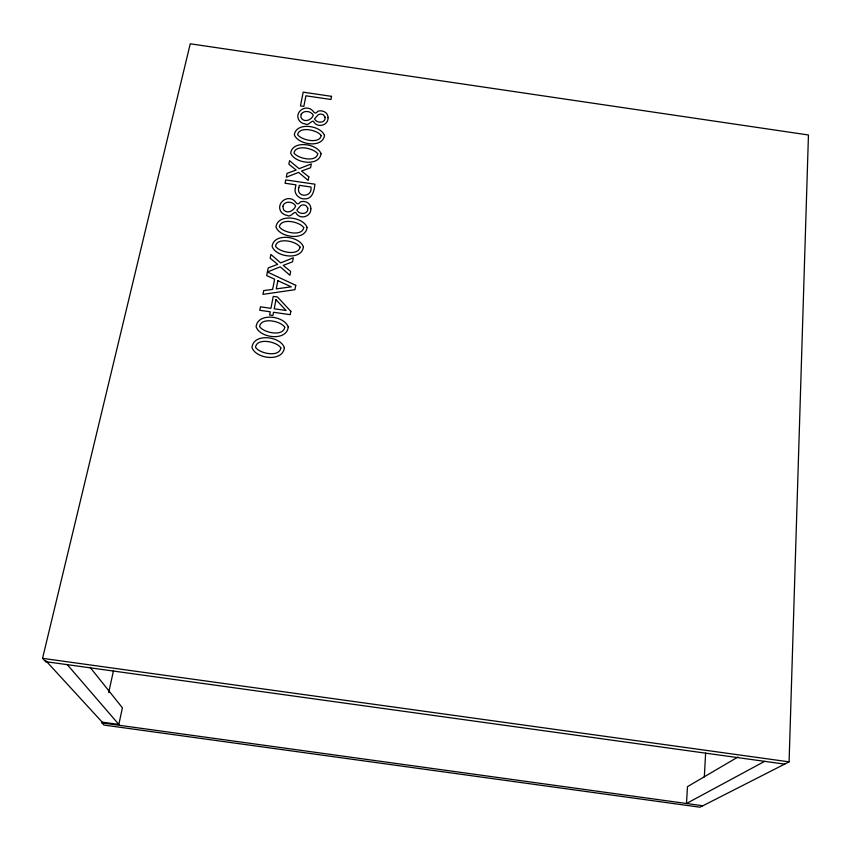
<?xml version="1.0" encoding="UTF-8"?>
<svg xmlns="http://www.w3.org/2000/svg" width="851" height="851" viewBox="0 0 851 851"><rect width="100%" height="100%" fill="white"/><g stroke="black" fill="none" stroke-linecap="round" stroke-linejoin="round"><path stroke-width="1.28" d="M45.603 661.653L45.826 660.716L102.184 722.137L102.003 722.914L702.873 805.769L789.09 761.858L808.45 134.99L190.252 43.795L42.55 658.344L45.603 661.653L784.782 764.134M704.33 776.974L705.617 753.114M102.184 722.137L118.832 724.435L122.406 707.809L90.1 667.333M108.683 692.544L113.534 670.471M737.913 757.039L687.47 786.654L686.491 803.504L764.655 761.337M702.788 805.748L699.916 807.205L103.982 725.063L102.003 722.914M42.55 658.344L789.09 761.858M67.208 664.557L118.832 724.435M282.83 206.261L283.638 209.931C287.798 214.303 293.659 210.697 295.659 206.112C293.393 201.272 284.33 200.506 282.83 206.261M325.082 117.151C325.954 123.406 316.742 123.586 314.519 118.959L317.997 114.97A4.149 3.478 2.3 0 1 321.572 114.183L323.274 114.715L325.082 117.151M307.785 208.101C308.753 214.622 299.158 215.026 296.882 210.08L300.499 205.836A4.276 3.691 0.6 0 1 304.179 204.974L305.935 205.538L307.785 208.101M321.242 135.564C319.657 144.34 301.19 140.138 297.605 134.639C299.265 125.874 317.636 130.075 321.242 135.564M317.763 153.861C316.189 162.722 297.563 158.509 293.978 152.935C295.627 144.085 314.147 148.297 317.763 153.861M303.722 227.642C302.222 236.876 282.936 232.631 279.351 226.791C280.926 217.569 300.105 221.824 303.722 227.642M300.031 247.056C298.552 256.385 279.085 252.141 275.501 246.226C277.054 236.897 296.414 241.152 300.031 247.056M280.841 347.921C279.468 357.771 259.087 353.484 255.502 347.187C256.959 337.347 277.224 341.634 280.841 347.921M284.766 327.263C283.372 337.007 263.182 332.72 259.598 326.497C261.076 316.774 281.149 321.061 284.766 327.263M324.508 135.415C322.71 148.542 298.063 144.84 294.329 134.788C296.201 121.704 320.71 125.416 324.508 135.415M321.05 153.691C319.285 166.956 294.403 163.275 290.68 153.106C292.531 139.872 317.263 143.574 321.05 153.691M307.094 227.462C305.456 241.28 279.639 237.652 275.969 226.983C277.692 213.207 303.36 216.845 307.094 227.462M303.424 246.864C301.818 260.821 275.756 257.225 272.097 246.407C273.788 232.493 299.701 236.11 303.424 246.864M284.34 347.697C282.936 362.42 255.555 358.931 251.992 347.41C253.492 332.73 280.692 336.241 284.34 347.697M288.244 327.05C286.798 341.613 259.693 338.092 256.108 326.72C257.651 312.2 284.585 315.732 288.244 327.05M328.029 117.693C328.55 125.001 318.338 128.246 314.147 122.47C312.732 117.949 308.764 126.735 305.094 123.916C302.35 123.544 299.786 121.938 298.531 119.427C295.254 112.481 303.733 105.609 310.253 108.896C313.87 110.247 314.179 116.002 317.944 111.226C320.561 110.396 323.625 110.885 325.742 112.672A8.308 6.978 2.3 0 1 327.89 116.279L328.029 117.693M310.828 208.665C311.413 216.239 300.86 219.984 296.488 213.803C295.01 208.963 291.042 218.313 287.138 215.388C284.287 215.005 281.649 213.282 280.394 210.665C277.075 203.474 285.638 195.996 292.542 199.442C296.308 200.9 296.542 206.931 300.456 201.868C303.158 200.974 306.328 201.474 308.498 203.357A8.563 7.393 0.6 0 1 310.679 207.165L310.828 208.665M295.403 187.656C293.446 193.826 299.275 199.559 305.371 198.868C312.87 198.698 314.296 189.943 314.913 184.178L285.734 179.923L285.064 183.242L295.957 184.827L295.403 187.656M298.839 187.582C295.914 197.932 312.913 197.687 310.945 187.018L299.275 185.316L298.839 187.582M290.84 311.328L290.202 314.679L273.511 312.274L272.884 315.498L269.618 315.03L270.246 311.806L259.778 310.296L260.48 306.807L270.926 308.317L273.256 296.403L277.532 297.02L290.84 311.328M295.765 285.319L294.935 289.691L262.959 294.361L263.704 290.595L272.628 289.393L274.628 279.202L266.693 275.586L268.214 267.927L277.671 264.353L270.15 258.204L270.895 254.449L280.681 262.906L293.308 257.768L292.531 261.842L283.202 265.374L290.68 271.48L289.946 275.277L280.192 266.831L267.405 272.022L295.765 285.319M331.539 96.344L330.943 99.482L305.924 95.801L303.828 106.386L300.456 105.896L303.19 92.174L331.539 96.344M308.828 176.838L308.147 180.412L298.627 172.391L286.266 177.221L287.032 173.359L296.18 170.051L288.861 164.211L289.563 160.679L299.095 168.689L311.306 163.924L310.572 167.753L301.552 171.04L308.828 176.838M277.851 280.681L276.256 288.893L291.276 286.83L277.851 280.681M275.969 299.69L274.192 308.785L286.074 310.487L275.969 299.69M301.158 114.353L300.86 117.161C303.445 123.182 311.477 120.406 313.317 115.215C311.094 110.981 303.647 109.864 301.158 114.353"/></g></svg>
